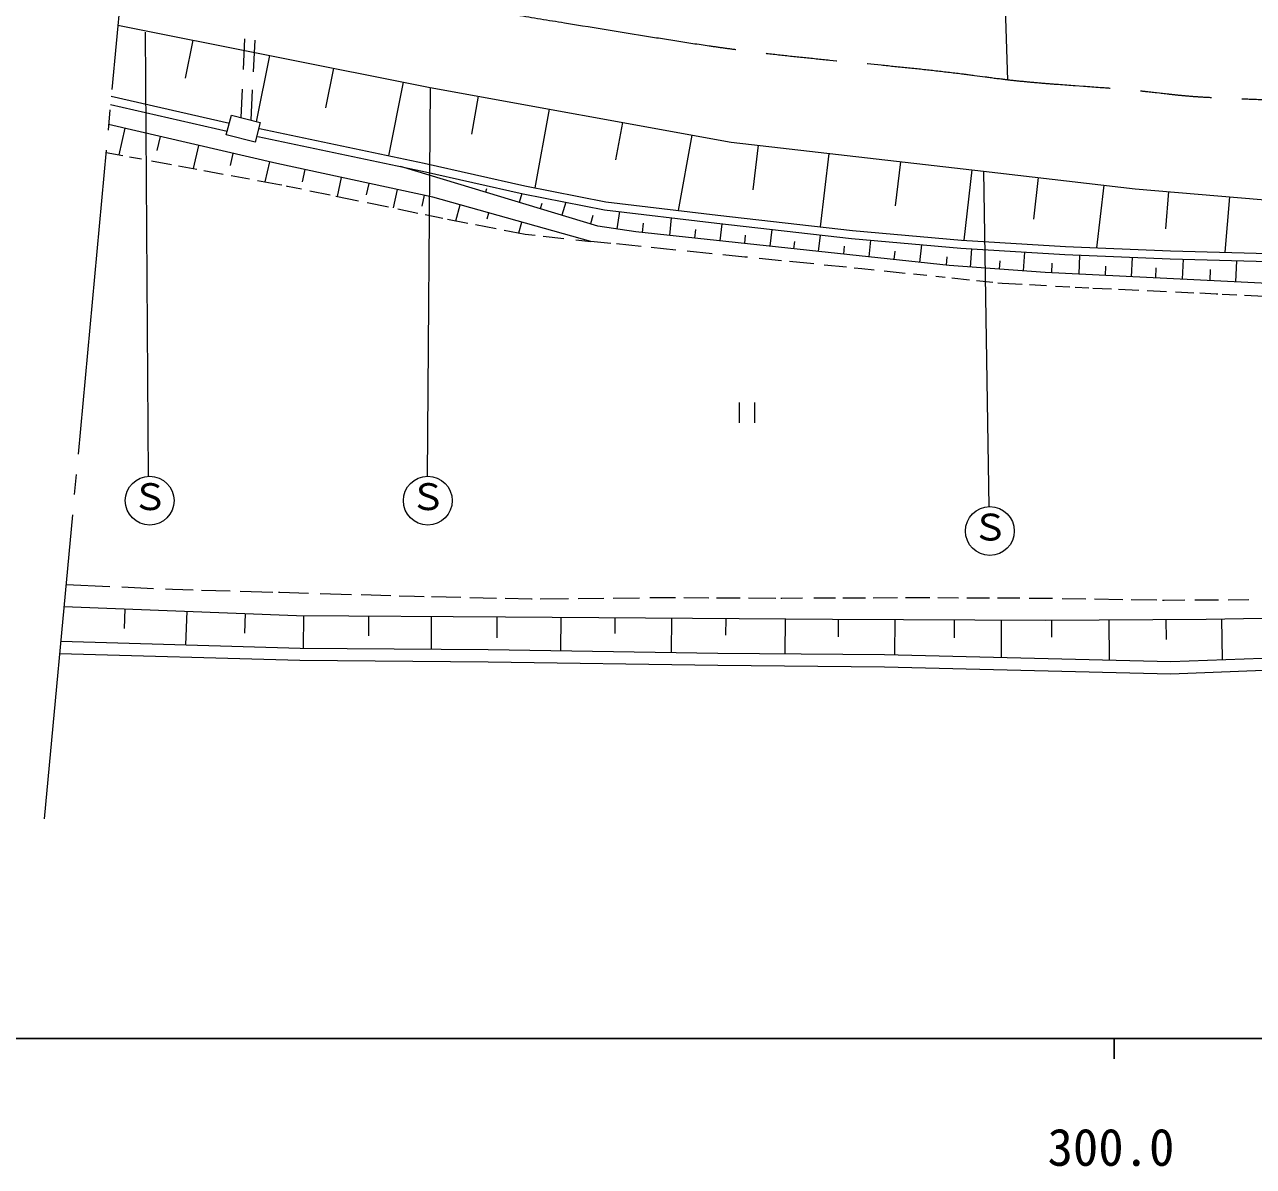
# Model space of a CAD drawing. Units: millimetres, scale not verified. Extents: x 40000 to 680000, y 20000 to 380000.
# Drawn here: x 314449 to 374846, y 198715 to 254842 of the extents above; entities that cross this region are included whole.
import ezdxf
from ezdxf.enums import TextEntityAlignment as Align

# ---------------------------------------------------------------- set-up
doc = ezdxf.new("R2010")
doc.units = ezdxf.units.MM
doc.header["$LTSCALE"] = 1000
doc.linetypes.add('CHAIN', pattern=[18.5, 12, -1.5, 3.5, -1.5])
for name, color, linetype, lineweight in [('M-BGD', 7, 'Continuous', 13), ('M-BMK', 2, 'CHAIN', 13), ('M-BMK-SRVR', 3, 'Continuous', 13), ('M-STR-HTXT', 7, 'Continuous', 13), ('M-STR-STRC', 7, 'Continuous', 13), ('M-TTL-BAND', 7, 'Continuous', 25)]:
    doc.layers.add(name, color=color, linetype=linetype, lineweight=lineweight)
doc.styles.add('ＭＳ ゴシック', font='')
doc.styles.get('ＭＳ ゴシック').set_extended_font_data('MS Gothic')

msp = doc.modelspace()

# ---------------------------------------------------------------- linework, layer by layer
at = {"layer": 'M-BGD'}
for p, q in [((319029, 254805), (334390, 251754)), ((322362, 252211), (322731, 254070)), ((325262, 254139), (325189, 252638)), ((325760, 254072), (325684, 252519)), ((325856, 250067), (326502, 253321)), ((329255, 250754), (329641, 252698)), ((332354, 248390), (333074, 252015)), ((318707, 251319), (324515, 249996)), ((325141, 251668), (325073, 250273)), ((325640, 251633), (325567, 250143)), ((334390, 251754), (349184, 249063)), ((336426, 249458), (336765, 251322)), ((318669, 250917), (324414, 249609)), ((339539, 246818), (340243, 250689)), ((324365, 249424), (324619, 250392)), ((324619, 250392), (326032, 250021)), ((326849, 248010), (318578, 249935)), ((319090, 248441), (319394, 249746)), ((326032, 250021), (325779, 249054)), ((325989, 249732), (334089, 248024)), ((343517, 248192), (343852, 250033)), ((320964, 248652), (321125, 249343)), ((322745, 247766), (323010, 248904)), ((325779, 249054), (324365, 249424)), ((325906, 249340), (334004, 247633)), ((346589, 245708), (347263, 249412)), ((349184, 249063), (361583, 247633)), ((350260, 246720), (350513, 248910)), ((318451, 248559), (319276, 248407)), ((319602, 248347), (320197, 248237)), ((324564, 247911), (324703, 248510)), ((353570, 244897), (353986, 248509)), ((320693, 248145), (321674, 247964)), ((322012, 247902), (322921, 247734)), ((323260, 247671), (324207, 247496)), ((326279, 247114), (326507, 248090)), ((334512, 246366), (326849, 248010)), ((328109, 247112), (328238, 247712)), ((342621, 244938), (332933, 247859)), ((334004, 247633), (338961, 246523)), ((334089, 248024), (339044, 246915)), ((357260, 245930), (357511, 248103)), ((360626, 244244), (361024, 247698)), ((361583, 247633), (369038, 246773)), ((324605, 247423), (325512, 247255)), ((325902, 247183), (326973, 246986)), ((329827, 246395), (330027, 247329)), ((331260, 246470), (331382, 247038)), ((364054, 245279), (364289, 247321)), ((326973, 246986), (327085, 246962)), ((327307, 246916), (327357, 246906)), ((327366, 246904), (328055, 246762)), ((328464, 246677), (329472, 246469)), ((332581, 245826), (332777, 246739)), ((333989, 245910), (334106, 246453)), ((337147, 246760), (337100, 246603)), ((338886, 246540), (338755, 246104)), ((338961, 246523), (342959, 245740)), ((339044, 246915), (343022, 246135)), ((367148, 243871), (367504, 246950)), ((369038, 246773), (377373, 246063)), ((370539, 244808), (370695, 246632)), ((329743, 246413), (330854, 246183)), ((331295, 246092), (332343, 245875)), ((342275, 244185), (334512, 246366)), ((335638, 245199), (335860, 245988)), ((339873, 246050), (339795, 245790)), ((341053, 246113), (340859, 245469)), ((343022, 246135), (348518, 245477)), ((373462, 243648), (373694, 246376)), ((332789, 245783), (333770, 245580)), ((334134, 245504), (335005, 245324)), ((335233, 245277), (336229, 245086)), ((337178, 245299), (337261, 245594)), ((342386, 245457), (342262, 245046)), ((342959, 245740), (348471, 245080)), ((343686, 245653), (343559, 244799)), ((346234, 245348), (346140, 244482)), ((348518, 245477), (355135, 244718)), ((336619, 245011), (337624, 244818)), ((338026, 244740), (339055, 244543)), ((338737, 244604), (338887, 245137)), ((344500, 244660), (342621, 244938)), ((359897, 242993), (344500, 244660)), ((344860, 245084), (344810, 244626)), ((347419, 244764), (347374, 244349)), ((348471, 245080), (355095, 244320)), ((348714, 245052), (348623, 244214)), ((351172, 244770), (351083, 243947)), ((355135, 244718), (360502, 244252)), ((339055, 244543), (339548, 244488)), ((339938, 244445), (340949, 244332)), ((341536, 244267), (342275, 244185)), ((343271, 244084), (342275, 244185)), ((344747, 243934), (343538, 244057)), ((349871, 244484), (349828, 244083)), ((352284, 244185), (352244, 243822)), ((353547, 244497), (353460, 243690)), ((355095, 244320), (360473, 243853)), ((356032, 244238), (355944, 243421)), ((358530, 244021), (358436, 243151)), ((360502, 244252), (365603, 243936)), ((346464, 243760), (345251, 243883)), ((348241, 243580), (347023, 243703)), ((349848, 243417), (348762, 243527)), ((349973, 243404), (349848, 243417)), ((354736, 243950), (354694, 243556)), ((357214, 243698), (357170, 243288)), ((359785, 243424), (359741, 243010)), ((360473, 243853), (365582, 243536)), ((360997, 243820), (360932, 242919)), ((363598, 243659), (363532, 242734)), ((365582, 243536), (370761, 243321)), ((365603, 243936), (370775, 243721)), ((366305, 243506), (366259, 242576)), ((370775, 243721), (379365, 243488)), ((351647, 243235), (350560, 243345)), ((353245, 243074), (352048, 243195)), ((354840, 242914), (353753, 243023)), ((355607, 242836), (355221, 242875)), ((356198, 242774), (355607, 242836)), ((364611, 242657), (359897, 242993)), ((362384, 243222), (362355, 242818)), ((364937, 243113), (364914, 242642)), ((367582, 242964), (367560, 242511)), ((368883, 243399), (368836, 242448)), ((370055, 242892), (370030, 242389)), ((370761, 243321), (379261, 243091)), ((371390, 243304), (371341, 242325)), ((372725, 242803), (372698, 242258)), ((374009, 243233), (373958, 242196)), ((357734, 242613), (356691, 242722)), ((358800, 242501), (358135, 242571)), ((359693, 242407), (359239, 242455)), ((360887, 242282), (360031, 242372)), ((362032, 242162), (361243, 242244)), ((374569, 242166), (364611, 242657)), ((362497, 242113), (362288, 242135)), ((363485, 242060), (362497, 242113)), ((364676, 241996), (363839, 242041)), ((365830, 241934), (365122, 241972)), ((366763, 241884), (366093, 241920)), ((367877, 241833), (366947, 241875)), ((369216, 241771), (368210, 241817)), ((370577, 241708), (369622, 241752)), ((371916, 241647), (371024, 241688)), ((373015, 241596), (372212, 241633)), ((373098, 241592), (373015, 241596)), ((379499, 241918), (374569, 242166)), ((374030, 241543), (373310, 241581)), ((375394, 241471), (374410, 241523)), ((349581, 235260), (349581, 236260)), ((350331, 236260), (350331, 235260)), ((316485, 227323), (318647, 227225)), ((319230, 227199), (320782, 227128)), ((321373, 227102), (321715, 227086)), ((321715, 227086), (322739, 227057)), ((323138, 227046), (324552, 227005)), ((325051, 226991), (326647, 226945)), ((326933, 226937), (326994, 226935)), ((326994, 226935), (328408, 226894)), ((328980, 226878), (330521, 226834)), ((330992, 226820), (332449, 226779)), ((332852, 226767), (333612, 226745)), ((333612, 226745), (334082, 226734)), ((334449, 226726), (335887, 226692)), ((336333, 226682), (337642, 226651)), ((338065, 226641), (339361, 226611)), ((339361, 226611), (339393, 226611)), ((339791, 226615), (341185, 226630)), ((341652, 226635), (342921, 226649)), ((343379, 226654), (344675, 226668)), ((345179, 226673), (345755, 226679)), ((345755, 226679), (346442, 226676)), ((346853, 226675), (348084, 226669)), ((348464, 226668), (349618, 226663)), ((350027, 226661), (351377, 226655)), ((351622, 226654), (351661, 226654)), ((351661, 226654), (352677, 226658)), ((353234, 226660), (354298, 226663)), ((354665, 226665), (355775, 226669)), ((356155, 226670), (357358, 226674)), ((357747, 226676), (358175, 226677)), ((358175, 226677), (358940, 226674)), ((359333, 226673), (360349, 226669)), ((360759, 226667), (361867, 226663)), ((362260, 226661), (363372, 226657)), ((363827, 226655), (364482, 226653)), ((364482, 226653), (364963, 226645)), ((365441, 226637), (366602, 226617)), ((367027, 226610), (368427, 226587)), ((368844, 226580), (370093, 226559)), ((370369, 226554), (370459, 226553)), ((370459, 226553), (371469, 226559)), ((371962, 226562), (373125, 226570)), ((373601, 226573), (374620, 226580)), ((316384, 226234), (327807, 225801)), ((319359, 225159), (319395, 226120)), ((322378, 224354), (322440, 226005)), ((325274, 224924), (325311, 225896)), ((327807, 225801), (338094, 225737)), ((328161, 224194), (328171, 225799)), ((331365, 224791), (331371, 225779)), ((334445, 224140), (334455, 225760)), ((337672, 224695), (337679, 225739)), ((338094, 225737), (354155, 225611)), ((340808, 224063), (340821, 225716)), ((343469, 224911), (343475, 225695)), ((346253, 223981), (346266, 225673)), ((348918, 224827), (348925, 225652)), ((351836, 223917), (351849, 225629)), ((354155, 225611), (364641, 225564)), ((354445, 224740), (354449, 225610)), ((357225, 223861), (357233, 225597)), ((360156, 224697), (360160, 225584)), ((362458, 223735), (362467, 225574)), ((364641, 225564), (372529, 225613)), ((364938, 224730), (364933, 225565)), ((367769, 223606), (367756, 225583)), ((370570, 224610), (370564, 225601)), ((372529, 225613), (385702, 225836)), ((373326, 223629), (373293, 225626)), ((316226, 224529), (327993, 224195)), ((327993, 224195), (337241, 224116)), ((337241, 224116), (348530, 223947)), ((316171, 223930), (327982, 223595)), ((327982, 223595), (337234, 223516)), ((337234, 223516), (348523, 223347)), ((348530, 223947), (356720, 223873)), ((356720, 223873), (370783, 223534)), ((370783, 223534), (380458, 223895)), ((348523, 223347), (356710, 223273)), ((356710, 223273), (370787, 222933)), ((370787, 222933), (380480, 223295))]:
    msp.add_line(p, q, dxfattribs=at)
at = {"layer": 'M-BMK'}
msp.add_open_spline([(319440, 259238), (321336, 258789), (323233, 258340), (325135, 257914), (326629, 257579), (328127, 257258), (329628, 256955), (332718, 256331), (335822, 255783), (338932, 255267), (340495, 255008), (342058, 254757), (343622, 254503), (345741, 254160), (347859, 253811), (349987, 253541), (353567, 253086), (357174, 252854), (360755, 252393), (361441, 252305), (362125, 252208), (362812, 252129), (364987, 251879), (367180, 251807), (369358, 251577), (370138, 251495), (370916, 251392), (371697, 251329), (372270, 251282), (372844, 251256), (373418, 251232), (374953, 251166), (376486, 251111), (378024, 251083), (378948, 251066), (379874, 251059), (380791, 251139), (382011, 251245), (383216, 251505), (384415, 251779), (385336, 251990), (386254, 252209), (387148, 252504), (387607, 252656), (388060, 252828), (388513, 253000)], degree=3, knots=[0, 0, 0, 0, 1, 1, 1, 2, 2, 2, 3, 3, 3, 4, 4, 4, 5, 5, 5, 6, 6, 6, 7, 7, 7, 8, 8, 8, 9, 9, 9, 10, 10, 10, 11, 11, 11, 12, 12, 12, 13, 13, 13, 14, 14, 14, 15, 15, 15, 15], dxfattribs=at)
at = {"layer": 'M-BMK-SRVR'}
for p, q in [((320120, 266587), (318737, 251651)), ((318645, 250655), (318553, 249659)), ((318461, 248663), (317078, 233727)), ((316986, 232732), (316893, 231736)), ((316801, 230740), (315418, 215804))]:
    msp.add_line(p, q, dxfattribs=at)
at = {"layer": 'M-STR-HTXT'}
msp.add_line((362775, 252108), (361364, 296971), dxfattribs=at)
at = {"layer": 'M-STR-STRC'}
for p, q in [((320380, 254474), (320521, 232641)), ((334390, 251754), (334233, 232643)), ((361583, 247633), (361837, 231145))]:
    msp.add_line(p, q, dxfattribs=at)
for centre in [(320600, 231443), (334266, 231443), (361893, 229947)]:
    msp.add_circle(centre, 1200, dxfattribs=at)
at = {"layer": 'M-TTL-BAND'}
for p, q in [((40000, 205000), (579000, 205000)), ((368000, 205000), (368000, 204000))]:
    msp.add_line(p, q, dxfattribs=at)

# ---------------------------------------------------------------- texts
at = {"layer": 'M-STR-STRC', "style": 'ＭＳ ゴシック'}
for p in [(319710, 230582), (333376, 230582), (361003, 229086)]:
    msp.add_text('Ｓ', height=1320, dxfattribs=at).set_placement(p, align=Align.BOTTOM_LEFT)
at = {"layer": 'M-TTL-BAND', "style": 'ＭＳ ゴシック'}
msp.add_text('300.0', height=1833, dxfattribs=at).set_placement((367844, 198195), align=Align.BOTTOM_CENTER)

doc.saveas('drawing.dxf')
